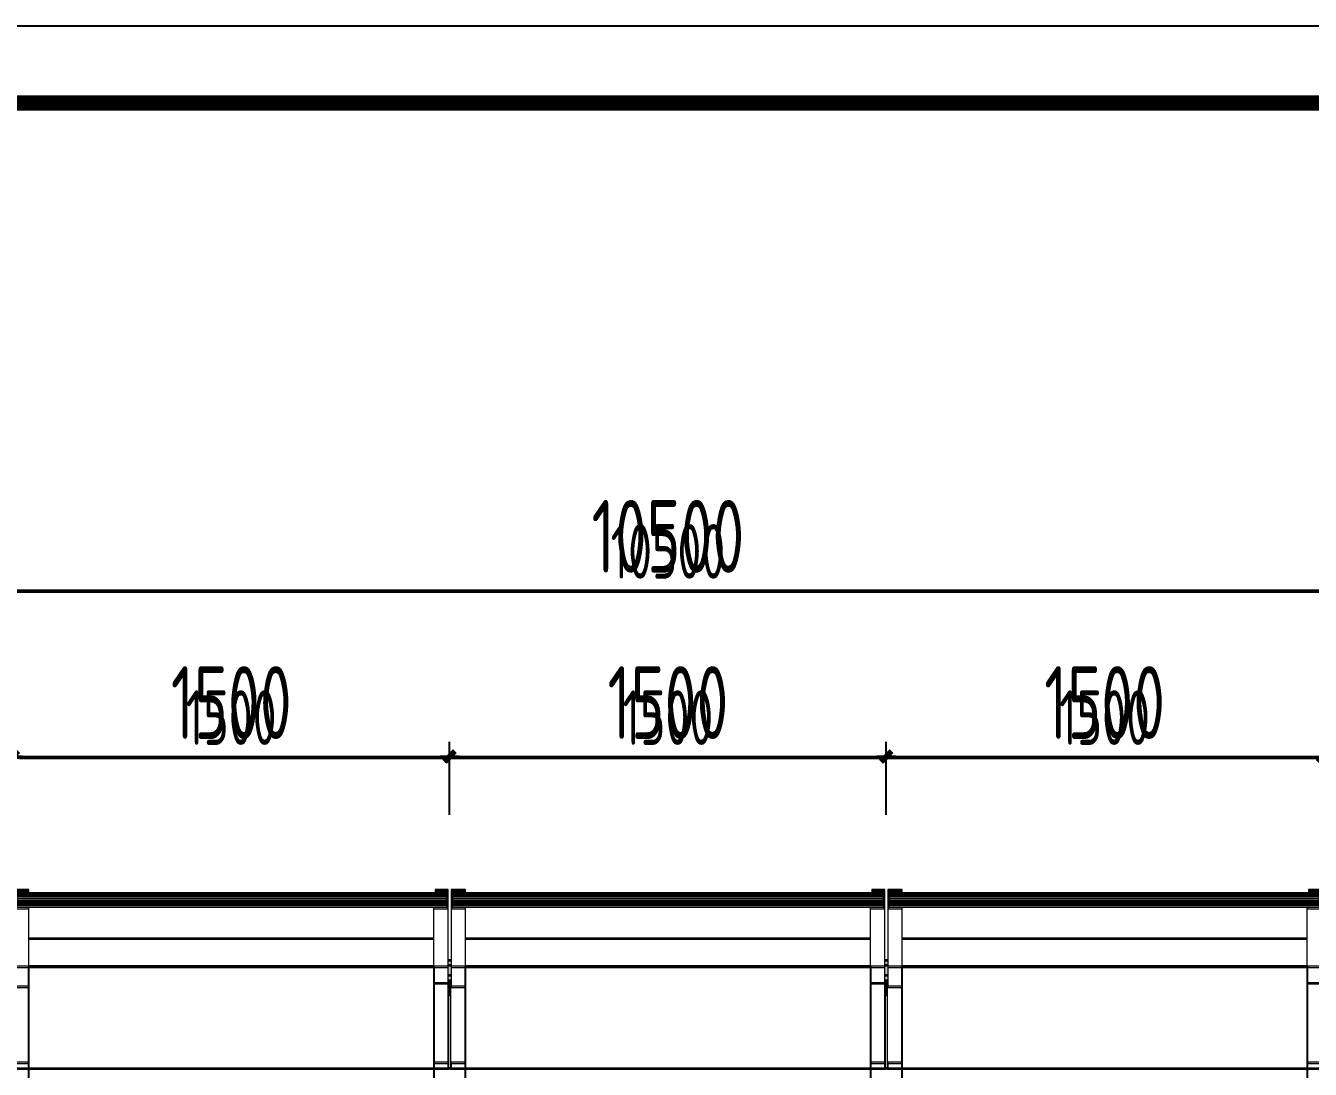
# Model space of a CAD drawing. Header units: millimetres. Extents: x -42850 to 60853, y 3819 to 26094.
# Drawn here: x 16818 to 21231, y 22511 to 26094 of the extents above; entities that cross this region are included whole.
import ezdxf

# ---------------------------------------------------------------- set-up
doc = ezdxf.new("R2010")
doc.units = ezdxf.units.MM
doc.header["$LTSCALE"] = 200
doc.layers.add('A-01F（室内大堂部分防火隔断改墙体）$0$$0$LINES - NORMAL - 0_15pt', color=3, linetype='Continuous', lineweight=20)
doc.layers.add('A-01F（室内大堂部分防火隔断改墙体）$0$$1$LINES - CUT - 0_50pt', color=5, linetype='Continuous', lineweight=50)
for name, color, linetype in [('A-DIM--土建尺寸', 44, 'Continuous'), ('A-WINDOW-窗', 12, 'Continuous'), ('FF-HIGH-CABINET 2-固定家具(不落地、到顶)', 30, 'Continuous'), ('TK', 4, 'Continuous'), ('全灰平面', 250, 'Continuous')]:
    doc.layers.add(name, color=color, linetype=linetype)
doc.styles.add('CCD-DIM', font='archs.shx', dxfattribs={"width": 0.75})
doc.dimstyles.new('CCD_DIM_100', dxfattribs={"dimscale": 100, "dimtxt": 2.5, "dimasz": 0.3, "dimexe": 0.5, "dimexo": 1.5, "dimgap": 0.6, "dimtad": 1, "dimdec": 0, "dimrnd": 5, "dimzin": 12, "dimdsep": 46, "dimtxsty": 'CCD-DIM', "dimblk": 'CCD_Dimension_Tick', "dimcen": 0.125, "dimclrd": 44, "dimclre": 44, "dimclrt": 50, "dimadec": 0, "dimazin": 0, "dimtfac": 1, "dimtdec": 0, "dimtix": 1, "dimtmove": 1, "dimatfit": 3, "dimldrblk": 'CCD_Leader_Dot', "dimfxl": 2, "dimfxlon": 1, "dimtvp": 1, "dimtolj": 1, "dimtzin": 0, "dimarcsym": 0})

# ---------------------------------------------------------------- blocks, each defined once
blk = doc.blocks.new('bhgfdghdfgherger')
at = {"color": 1, "linetype": 'ByBlock'}
blk.add_lwpolyline([(4608.344, -993.674), (4608.344, -696.674), (5028.344, -696.674), (5028.344, -993.674)], close=True, dxfattribs=at)
at = {"layer": 'TK', "color": 8, "const_width": 0.707}
blk.add_lwpolyline([(5025.503, -882.894), (5025.501, -700.209), (4611.172, -700.209), (4611.172, -990.079), (5025.501, -990.079), (5025.503, -882.894)], dxfattribs=at)
blk = doc.blocks.new('A-01F（室内大堂部分防火隔断改墙体）$0$$0$08 - GROUND CURTAIN SHADOW BOX - DOUBLE HEIGHT - 08-CURTAIN SHADOW BOX DOUBLEHEIGHT TYP-V93-GROUND FLOOR  PLAN_MNCHGCOLOR')
at = {"linetype": 'ByBlock', "lineweight": -2}
blk.add_hatch(color=0, dxfattribs=at).paths.add_polyline_path([(1505, -297.8), (1505, -227.8), (1495, -227.8), (1495, -297.8)])
at = {"color": 0, "linetype": 'ByBlock', "lineweight": -2, "ltscale": 100}
for p, q in [((55, 12.1), (5, 12.1)), ((5, 12.1), (5, 10)), ((45, 10), (5, 10)), ((5, 10), (5, 7)), ((5, 7), (45, 7)), ((45, 7), (5, 7)), ((5, 7), (5, 0)), ((8, 0), (5, 0)), ((5, 0), (5, -250)), ((8, -50), (8, 0)), ((8, 0), (10, 0)), ((1490, 0), (10, 0)), ((10, 0), (10, -8)), ((45, 7), (45, 10)), ((45, 9.1), (55, 9.1)), ((53, 9.1), (45, 9.1)), ((45, 0), (45, 7)), ((45, 2.1), (1455, 2.1)), ((53, 2.1), (53, 9.1)), ((55, 9.1), (55, 12.1)), ((1495, 12.1), (1450, 12.1)), ((1450, 12.1), (1450, 9.1)), ((1450, 9.1), (1455, 9.1)), ((1455, 9.1), (1450, 9.1)), ((1450, 9.1), (1450, 2.1)), ((1495, 10), (1455, 10)), ((1455, 10), (1455, 7)), ((1455, 7), (1495, 7)), ((1495, 7), (1455, 7)), ((1455, 7), (1455, 0)), ((1490, -8), (1490, 0)), ((1490, 0), (1492, 0)), ((1495, 0), (1492, 0)), ((1492, 0), (1492, -50)), ((1495, 10), (1495, 12.1)), ((1495, 7), (1495, 10)), ((1495, 0), (1495, 7)), ((1495, -250), (1495, 0)), ((10, -38), (8, -38)), ((10, -8), (1490, -8)), ((10, -20), (10, -8)), ((1490, -20), (10, -20)), ((10, -20), (10, -28)), ((10, -28), (1490, -28)), ((10, -30), (10, -28)), ((1490, -30), (10, -30)), ((10, -30), (10, -38)), ((10, -38), (1490, -38)), ((10, -44.5), (10, -38)), ((1490, -8), (1490, -20)), ((1490, -28), (1490, -20)), ((1490, -28), (1490, -30)), ((1490, -38), (1490, -30)), ((1492, -38), (1490, -38)), ((1490, -38), (1490, -44.5)), ((1492, -44.5), (8, -44.5)), ((55, -50), (8, -50)), ((55, -250), (55, -50)), ((1492, -50), (1445, -50)), ((1445, -50), (1445, -250)), ((55, -153.4), (1445, -153.4)), ((5, -250), (55, -250)), ((5, -250), (5, -320)), ((55, -250), (1445, -250)), ((1445, -250), (1495, -250)), ((1495, -227.8), (1505, -227.8)), ((1505, -246.2), (1495, -246.2)), ((1495, -308), (1495, -250)), ((0, -308), (0, -300)), ((0, -300), (5, -300)), ((0, -320), (0, -308)), ((0, -308), (5, -308)), ((1495, -308), (1445, -308)), ((1445, -308), (1445, -580)), ((1495, -279.5), (1505, -279.5)), ((1495, -297.8), (1505, -297.8)), ((1495, -300), (1500, -300)), ((1495, -580), (1495, -308)), ((1495, -308), (1500, -308)), ((1500, -300), (1500, -308)), ((1500, -308), (1500, -320)), ((0, -328), (0, -320)), ((0, -320), (3, -320)), ((0, -330), (0, -328)), ((0, -328), (3, -328)), ((0, -338), (0, -330)), ((0, -330), (3, -330)), ((0, -346.6), (0, -338)), ((0, -338), (3, -338)), ((0, -346.6), (3, -346.6)), ((55, -320), (3, -320)), ((3, -320), (3, -580)), ((55, -580), (55, -320)), ((1495, -320), (1500, -320)), ((1495, -328), (1500, -328)), ((1495, -330), (1500, -330)), ((1497, -338), (1495, -338)), ((1497, -338), (1500, -338)), ((1497, -600), (1497, -338)), ((1497, -346.6), (1500, -346.6)), ((1500, -320), (1500, -328)), ((1500, -328), (1500, -330)), ((1500, -330), (1500, -338)), ((1500, -338), (1500, -346.6)), ((3, -580), (55, -580)), ((3, -580), (3, -600)), ((3, -600), (5, -600)), ((5, -580), (5, -600)), ((5, -600), (1495, -600)), ((1445, -580), (1495, -580)), ((1495, -600), (1495, -580)), ((1495, -600), (1497, -600))]:
    blk.add_line(p, q, dxfattribs=at)
blk = doc.blocks.new('CCD_Dimension_Tick')
at = {"color": 0, "linetype": 'ByBlock', "lineweight": -2}
for p, q in [((-1.09, 0), (0, 0)), ((0, 0), (1.09, 0))]:
    blk.add_line(p, q, dxfattribs=at)
at = {"color": 0, "linetype": 'Continuous', "lineweight": -2, "const_width": 0.608}
blk.add_lwpolyline([(-0.61, -0.61), (0.61, 0.61)], dxfattribs=at)
blk = doc.blocks.new('*D130')
at = {"layer": 'DEFPOINTS', "color": 0, "ltscale": 100, "transparency": 16777216}
for p in [(1401398.6, -71657.3), (1390898.6, -72707.2), (1401398.6, -72707.1)]:
    blk.add_point(p, dxfattribs=at)
at = {"layer": '全灰平面', "color": 250, "lineweight": -2, "ltscale": 100, "transparency": 16777216}
for p, q in [((1390898.6, -71857.3), (1390898.6, -71607.3)), ((1401398.6, -71857.3), (1401398.6, -71607.3)), ((1390928.6, -71657.3), (1401368.6, -71657.3))]:
    blk.add_line(p, q, dxfattribs=at)
at = {"layer": '全灰平面', "color": 250, "lineweight": -2, "ltscale": 100, "transparency": 16777216, "xscale": 30, "yscale": 30, "zscale": 30, "rotation": 180}
blk.add_blockref('CCD_Dimension_Tick', (1390898.6, -71657.3), dxfattribs=at)
at = {"layer": '全灰平面', "color": 250, "lineweight": -2, "ltscale": 100, "transparency": 16777216, "xscale": 30, "yscale": 30, "zscale": 30}
blk.add_blockref('CCD_Dimension_Tick', (1401398.6, -71657.3), dxfattribs=at)
at = {"layer": '全灰平面', "color": 250, "ltscale": 100, "transparency": 16777216, "insert": (1396148.6, -71472.3), "char_height": 250, "attachment_point": 5, "style": 'CCD-DIM'}
blk.add_mtext('\\A1;10500', dxfattribs=at)
blk = doc.blocks.new('CCD_Leader_Dot')
at = {"color": 0, "linetype": 'ByBlock'}
blk.add_line((-5, 0), (-10, 0), dxfattribs=at)
at = {"color": 0, "linetype": 'ByBlock', "const_width": 5}
blk.add_lwpolyline([(-2.5, 0, 1), (2.5, 0, 1)], format="xyb", close=True, dxfattribs=at)
blk = doc.blocks.new('*D155')
at = {"layer": 'DEFPOINTS', "color": 0, "linetype": 'ByBlock', "ltscale": 100, "transparency": 16777216}
for p in [(1395398.6, -72228.2), (1393898.6, -73017.1), (1395398.6, -73005.1)]:
    blk.add_point(p, dxfattribs=at)
at = {"layer": '全灰平面', "color": 250, "linetype": 'ByBlock', "lineweight": -2, "ltscale": 100, "transparency": 16777216}
for p, q in [((1393898.6, -72428.2), (1393898.6, -72178.2)), ((1395398.6, -72428.2), (1395398.6, -72178.2)), ((1393928.6, -72228.2), (1395368.6, -72228.2))]:
    blk.add_line(p, q, dxfattribs=at)
at = {"layer": '全灰平面', "color": 250, "linetype": 'ByBlock', "lineweight": -2, "ltscale": 100, "transparency": 16777216, "xscale": 30, "yscale": 30, "zscale": 30, "rotation": 180}
blk.add_blockref('CCD_Dimension_Tick', (1393898.6, -72228.2), dxfattribs=at)
at = {"layer": '全灰平面', "color": 250, "linetype": 'ByBlock', "lineweight": -2, "ltscale": 100, "transparency": 16777216, "xscale": 30, "yscale": 30, "zscale": 30}
blk.add_blockref('CCD_Dimension_Tick', (1395398.6, -72228.2), dxfattribs=at)
at = {"layer": '全灰平面', "color": 250, "linetype": 'ByBlock', "ltscale": 100, "transparency": 16777216, "insert": (1394648.6, -72043.2), "char_height": 250, "attachment_point": 5, "style": 'CCD-DIM'}
blk.add_mtext('\\A1;1500', dxfattribs=at)
blk = doc.blocks.new('*D156')
at = {"layer": 'DEFPOINTS', "color": 0, "linetype": 'ByBlock', "ltscale": 100, "transparency": 16777216}
for p in [(1396898.6, -72228.2), (1395398.6, -73005.1), (1396898.6, -73005.1)]:
    blk.add_point(p, dxfattribs=at)
at = {"layer": '全灰平面', "color": 250, "linetype": 'ByBlock', "lineweight": -2, "ltscale": 100, "transparency": 16777216}
for p, q in [((1395398.6, -72428.2), (1395398.6, -72178.2)), ((1396898.6, -72428.2), (1396898.6, -72178.2)), ((1395428.6, -72228.2), (1396868.6, -72228.2))]:
    blk.add_line(p, q, dxfattribs=at)
at = {"layer": '全灰平面', "color": 250, "linetype": 'ByBlock', "lineweight": -2, "ltscale": 100, "transparency": 16777216, "xscale": 30, "yscale": 30, "zscale": 30, "rotation": 180}
blk.add_blockref('CCD_Dimension_Tick', (1395398.6, -72228.2), dxfattribs=at)
at = {"layer": '全灰平面', "color": 250, "linetype": 'ByBlock', "lineweight": -2, "ltscale": 100, "transparency": 16777216, "xscale": 30, "yscale": 30, "zscale": 30}
blk.add_blockref('CCD_Dimension_Tick', (1396898.6, -72228.2), dxfattribs=at)
at = {"layer": '全灰平面', "color": 250, "linetype": 'ByBlock', "ltscale": 100, "transparency": 16777216, "insert": (1396148.6, -72043.2), "char_height": 250, "attachment_point": 5, "style": 'CCD-DIM'}
blk.add_mtext('\\A1;1500', dxfattribs=at)
blk = doc.blocks.new('*D157')
at = {"layer": 'DEFPOINTS', "color": 0, "linetype": 'ByBlock', "ltscale": 100, "transparency": 16777216}
for p in [(1398398.6, -72228.2), (1396898.6, -73005.1), (1398398.6, -73005.1)]:
    blk.add_point(p, dxfattribs=at)
at = {"layer": '全灰平面', "color": 250, "linetype": 'ByBlock', "lineweight": -2, "ltscale": 100, "transparency": 16777216}
for p, q in [((1396898.6, -72428.2), (1396898.6, -72178.2)), ((1398398.6, -72428.2), (1398398.6, -72178.2)), ((1396928.6, -72228.2), (1398368.6, -72228.2))]:
    blk.add_line(p, q, dxfattribs=at)
at = {"layer": '全灰平面', "color": 250, "linetype": 'ByBlock', "lineweight": -2, "ltscale": 100, "transparency": 16777216, "xscale": 30, "yscale": 30, "zscale": 30, "rotation": 180}
blk.add_blockref('CCD_Dimension_Tick', (1396898.6, -72228.2), dxfattribs=at)
at = {"layer": '全灰平面', "color": 250, "linetype": 'ByBlock', "lineweight": -2, "ltscale": 100, "transparency": 16777216, "xscale": 30, "yscale": 30, "zscale": 30}
blk.add_blockref('CCD_Dimension_Tick', (1398398.6, -72228.2), dxfattribs=at)
at = {"layer": '全灰平面', "color": 250, "linetype": 'ByBlock', "ltscale": 100, "transparency": 16777216, "insert": (1397648.6, -72043.2), "char_height": 250, "attachment_point": 5, "style": 'CCD-DIM'}
blk.add_mtext('\\A1;1500', dxfattribs=at)
blk = doc.blocks.new('*D196')
at = {"layer": 'A-DIM--土建尺寸', "color": 44, "linetype": 'ByBlock', "lineweight": -2, "ltscale": 100, "transparency": 16777216}
for p, q in [((12774.8, 80683.4), (12774.8, 80870.9)), ((14274.8, 80683.4), (14274.8, 80870.9)), ((12797.3, 80833.4), (14252.3, 80833.4))]:
    blk.add_line(p, q, dxfattribs=at)
at = {"layer": 'DEFPOINTS', "color": 0, "linetype": 'ByBlock', "ltscale": 100, "transparency": 16777216}
for p in [(14274.8, 80833.4), (12774.8, 80056.5), (14274.8, 80056.5)]:
    blk.add_point(p, dxfattribs=at)
at = {"layer": 'A-DIM--土建尺寸', "color": 44, "linetype": 'ByBlock', "lineweight": -2, "ltscale": 100, "transparency": 16777216, "xscale": 22.5, "yscale": 22.5, "zscale": 22.5, "rotation": 180}
blk.add_blockref('CCD_Dimension_Tick', (12774.8, 80833.4), dxfattribs=at)
at = {"layer": 'A-DIM--土建尺寸', "color": 44, "linetype": 'ByBlock', "lineweight": -2, "ltscale": 100, "transparency": 16777216, "xscale": 22.5, "yscale": 22.5, "zscale": 22.5}
blk.add_blockref('CCD_Dimension_Tick', (14274.8, 80833.4), dxfattribs=at)
at = {"layer": 'A-DIM--土建尺寸', "color": 50, "linetype": 'ByBlock', "ltscale": 100, "transparency": 16777216, "insert": (13524.8, 80972.2), "char_height": 187.5, "attachment_point": 5, "style": 'CCD-DIM'}
blk.add_mtext('\\A1;1500', dxfattribs=at)
blk = doc.blocks.new('*D197')
at = {"layer": 'A-DIM--土建尺寸', "color": 44, "linetype": 'ByBlock', "lineweight": -2, "ltscale": 100, "transparency": 16777216}
for p, q in [((11274.8, 80683.4), (11274.8, 80870.9)), ((12774.8, 80683.4), (12774.8, 80870.9)), ((11297.3, 80833.4), (12752.3, 80833.4))]:
    blk.add_line(p, q, dxfattribs=at)
at = {"layer": 'DEFPOINTS', "color": 0, "linetype": 'ByBlock', "ltscale": 100, "transparency": 16777216}
for p in [(12774.8, 80833.4), (11274.8, 80056.5), (12774.8, 80056.5)]:
    blk.add_point(p, dxfattribs=at)
at = {"layer": 'A-DIM--土建尺寸', "color": 44, "linetype": 'ByBlock', "lineweight": -2, "ltscale": 100, "transparency": 16777216, "xscale": 22.5, "yscale": 22.5, "zscale": 22.5, "rotation": 180}
blk.add_blockref('CCD_Dimension_Tick', (11274.8, 80833.4), dxfattribs=at)
at = {"layer": 'A-DIM--土建尺寸', "color": 44, "linetype": 'ByBlock', "lineweight": -2, "ltscale": 100, "transparency": 16777216, "xscale": 22.5, "yscale": 22.5, "zscale": 22.5}
blk.add_blockref('CCD_Dimension_Tick', (12774.8, 80833.4), dxfattribs=at)
at = {"layer": 'A-DIM--土建尺寸', "color": 50, "linetype": 'ByBlock', "ltscale": 100, "transparency": 16777216, "insert": (12024.8, 80972.2), "char_height": 187.5, "attachment_point": 5, "style": 'CCD-DIM'}
blk.add_mtext('\\A1;1500', dxfattribs=at)
blk = doc.blocks.new('*D198')
at = {"layer": 'A-DIM--土建尺寸', "color": 44, "linetype": 'ByBlock', "lineweight": -2, "ltscale": 100, "transparency": 16777216}
for p, q in [((9774.8, 80683.4), (9774.8, 80870.9)), ((11274.8, 80683.4), (11274.8, 80870.9)), ((9797.3, 80833.4), (11252.3, 80833.4))]:
    blk.add_line(p, q, dxfattribs=at)
at = {"layer": 'DEFPOINTS', "color": 0, "linetype": 'ByBlock', "ltscale": 100, "transparency": 16777216}
for p in [(11274.8, 80833.4), (11274.8, 80056.5), (9774.8, 80044.5)]:
    blk.add_point(p, dxfattribs=at)
at = {"layer": 'A-DIM--土建尺寸', "color": 44, "linetype": 'ByBlock', "lineweight": -2, "ltscale": 100, "transparency": 16777216, "xscale": 22.5, "yscale": 22.5, "zscale": 22.5, "rotation": 180}
blk.add_blockref('CCD_Dimension_Tick', (9774.8, 80833.4), dxfattribs=at)
at = {"layer": 'A-DIM--土建尺寸', "color": 44, "linetype": 'ByBlock', "lineweight": -2, "ltscale": 100, "transparency": 16777216, "xscale": 22.5, "yscale": 22.5, "zscale": 22.5}
blk.add_blockref('CCD_Dimension_Tick', (11274.8, 80833.4), dxfattribs=at)
at = {"layer": 'A-DIM--土建尺寸', "color": 50, "linetype": 'ByBlock', "ltscale": 100, "transparency": 16777216, "insert": (10524.8, 80972.2), "char_height": 187.5, "attachment_point": 5, "style": 'CCD-DIM'}
blk.add_mtext('\\A1;1500', dxfattribs=at)
blk = doc.blocks.new('*D193')
at = {"layer": 'A-DIM--土建尺寸', "color": 44, "lineweight": -2, "ltscale": 100, "transparency": 16777216}
for p, q in [((6774.8, 81254.4), (6774.8, 81441.9)), ((17274.7, 81254.4), (17274.7, 81441.9)), ((6797.3, 81404.4), (17252.2, 81404.4))]:
    blk.add_line(p, q, dxfattribs=at)
at = {"layer": 'DEFPOINTS', "color": 0, "ltscale": 100, "transparency": 16777216}
for p in [(17274.7, 81404.4), (6774.8, 80354.5), (17274.7, 80354.5)]:
    blk.add_point(p, dxfattribs=at)
at = {"layer": 'A-DIM--土建尺寸', "color": 44, "lineweight": -2, "ltscale": 100, "transparency": 16777216, "xscale": 22.5, "yscale": 22.5, "zscale": 22.5, "rotation": 180}
blk.add_blockref('CCD_Dimension_Tick', (6774.8, 81404.4), dxfattribs=at)
at = {"layer": 'A-DIM--土建尺寸', "color": 44, "lineweight": -2, "ltscale": 100, "transparency": 16777216, "xscale": 22.5, "yscale": 22.5, "zscale": 22.5}
blk.add_blockref('CCD_Dimension_Tick', (17274.7, 81404.4), dxfattribs=at)
at = {"layer": 'A-DIM--土建尺寸', "color": 50, "ltscale": 100, "transparency": 16777216, "insert": (12024.8, 81543.1), "char_height": 187.5, "attachment_point": 5, "style": 'CCD-DIM'}
blk.add_mtext('\\A1;10500', dxfattribs=at)
blk = doc.blocks.new('A-01F（室内大堂部分防火隔断改墙体）$0$$0$08 - Ground Curtain Shadow Box - Double Height - 08-Curtain Shadow Box DoubleHeight TYP-V93-GROUND FLOOR  PLAN')
at = {"layer": 'A-01F（室内大堂部分防火隔断改墙体）$0$$0$LINES - NORMAL - 0_15pt', "lineweight": 13}
blk.add_hatch(color=0, dxfattribs=at).paths.add_polyline_path([(1505, -297.8), (1505, -227.8), (1495, -227.8), (1495, -297.8)])
at = {"layer": 'A-01F（室内大堂部分防火隔断改墙体）$0$$0$LINES - NORMAL - 0_15pt', "color": 0, "lineweight": 13}
for p, q in [((55, 12.1), (5, 12.1)), ((5, 12.1), (5, 10)), ((45, 10), (5, 10)), ((5, 10), (5, 7)), ((5, 7), (45, 7)), ((45, 7), (5, 7)), ((5, 7), (5, 0)), ((8, 0), (10, 0)), ((45, 7), (45, 10)), ((45, 9.1), (55, 9.1)), ((53, 9.1), (45, 9.1)), ((45, 0), (45, 7)), ((45, 2.1), (1455, 2.1)), ((53, 2.1), (53, 9.1)), ((55, 9.1), (55, 12.1)), ((1495, 12.1), (1450, 12.1)), ((1450, 12.1), (1450, 9.1)), ((1450, 9.1), (1455, 9.1)), ((1455, 9.1), (1450, 9.1)), ((1450, 9.1), (1450, 2.1)), ((1495, 10), (1455, 10)), ((1455, 10), (1455, 7)), ((1455, 7), (1495, 7)), ((1495, 7), (1455, 7)), ((1455, 7), (1455, 0)), ((1490, 0), (1492, 0)), ((1495, 10), (1495, 12.1)), ((1495, 7), (1495, 10)), ((1495, 0), (1495, 7)), ((10, -38), (8, -38)), ((10, -20), (10, -8)), ((10, -30), (10, -28)), ((10, -44.5), (10, -38)), ((1490, -8), (1490, -20)), ((1490, -28), (1490, -30)), ((1492, -38), (1490, -38)), ((1490, -38), (1490, -44.5)), ((1492, -44.5), (8, -44.5)), ((55, -153.4), (1445, -153.4)), ((5, -250), (5, -320)), ((55, -250), (1445, -250)), ((1495, -227.8), (1505, -227.8)), ((1505, -246.2), (1495, -246.2)), ((1495, -308), (1495, -250)), ((0, -308), (0, -300)), ((0, -300), (5, -300)), ((0, -320), (0, -308)), ((0, -308), (5, -308)), ((1495, -279.5), (1505, -279.5)), ((1495, -297.8), (1505, -297.8)), ((1495, -300), (1500, -300)), ((1495, -308), (1500, -308)), ((1500, -300), (1500, -308)), ((1500, -308), (1500, -320)), ((0, -328), (0, -320)), ((0, -320), (3, -320)), ((0, -330), (0, -328)), ((0, -328), (3, -328)), ((0, -338), (0, -330)), ((0, -330), (3, -330)), ((0, -346.6), (0, -338)), ((0, -338), (3, -338)), ((0, -346.6), (3, -346.6)), ((1495, -320), (1500, -320)), ((1495, -328), (1500, -328)), ((1495, -330), (1500, -330)), ((1497, -338), (1495, -338)), ((1497, -338), (1500, -338)), ((1497, -600), (1497, -338)), ((1497, -346.6), (1500, -346.6)), ((1500, -320), (1500, -328)), ((1500, -328), (1500, -330)), ((1500, -330), (1500, -338)), ((1500, -338), (1500, -346.6)), ((3, -580), (3, -600)), ((3, -600), (5, -600)), ((5, -580), (5, -600)), ((5, -600), (1495, -600)), ((1495, -600), (1495, -580)), ((1495, -600), (1497, -600))]:
    blk.add_line(p, q, dxfattribs=at)
at = {"layer": 'A-01F（室内大堂部分防火隔断改墙体）$0$$1$LINES - CUT - 0_50pt', "color": 0, "lineweight": 20}
for p, q in [((8, 0), (5, 0)), ((5, 0), (5, -250)), ((8, -50), (8, 0)), ((1490, 0), (10, 0)), ((10, 0), (10, -8)), ((1490, -8), (1490, 0)), ((1495, 0), (1492, 0)), ((1492, 0), (1492, -50)), ((1495, -250), (1495, 0)), ((10, -8), (1490, -8)), ((1490, -20), (10, -20)), ((10, -20), (10, -28)), ((10, -28), (1490, -28)), ((1490, -30), (10, -30)), ((10, -30), (10, -38)), ((10, -38), (1490, -38)), ((1490, -28), (1490, -20)), ((1490, -38), (1490, -30)), ((55, -50), (8, -50)), ((55, -250), (55, -50)), ((1492, -50), (1445, -50)), ((1445, -50), (1445, -250)), ((5, -250), (55, -250)), ((1445, -250), (1495, -250)), ((1495, -308), (1445, -308)), ((1445, -308), (1445, -580)), ((1495, -580), (1495, -308)), ((55, -320), (3, -320)), ((3, -320), (3, -580)), ((55, -580), (55, -320)), ((3, -580), (55, -580)), ((1445, -580), (1495, -580))]:
    blk.add_line(p, q, dxfattribs=at)
blk = doc.blocks.new('fewgwgwg')
at = {"layer": '全灰平面', "color": 250, "lineweight": 9}
for p, q in [((1395401.6, -73297.1), (1395395.6, -73297.1)), ((1396901.6, -73297.1), (1396895.6, -73297.1))]:
    blk.add_line(p, q, dxfattribs=at)
at = {"layer": '全灰平面', "color": 250, "ltscale": 100}
for points in [[(1393953.6, -72947.1), (1395344.3, -72947.1), (1395344.3, -73347.1, -0.414214), (1395294.3, -73397.1), (1394003.6, -73397.1, -0.414214), (1393953.6, -73347.1)], [(1395453.6, -72947.1), (1396844.3, -72947.1), (1396844.3, -73347.1, -0.414214), (1396794.3, -73397.1), (1395503.6, -73397.1, -0.414214), (1395453.6, -73347.1)], [(1396953.6, -72947.1), (1398344.3, -72947.1), (1398344.3, -73347.1, -0.414214), (1398294.3, -73397.1), (1397003.6, -73397.1, -0.414214), (1396953.6, -73347.1)]]:
    blk.add_lwpolyline(points, format="xyb", close=True, dxfattribs=at)
at = {"layer": '全灰平面', "color": 250, "lineweight": 13}
for p in [(1393898.6, -72697.1), (1395398.6, -72697.1), (1396898.6, -72697.1)]:
    blk.add_blockref('A-01F（室内大堂部分防火隔断改墙体）$0$$0$08 - GROUND CURTAIN SHADOW BOX - DOUBLE HEIGHT - 08-CURTAIN SHADOW BOX DOUBLEHEIGHT TYP-V93-GROUND FLOOR  PLAN_MNCHGCOLOR', p, dxfattribs=at)
at = {"layer": '全灰平面', "color": 250, "ltscale": 100}
dim = blk.add_linear_dim(base=(1401398.6, -71657.3), p1=(1390898.6, -72707.2), p2=(1401398.6, -72707.1), dimstyle='CCD_DIM_100', override={"dimclrd": 250, "dimclre": 250, "dimclrt": 250}, dxfattribs=at)
dim.commit()
dim.dimension.update_dxf_attribs({"geometry": '*D130', "text_midpoint": (1396148.6, -71472.3)})
at = {"layer": '全灰平面', "color": 250, "linetype": 'ByBlock', "ltscale": 100}
for base, p1, p2, picture, middle in [((1395398.6, -72228.2), (1393898.6, -73017.1), (1395398.6, -73005.1), '*D155', (1394648.6, -72043.2)), ((1396898.6, -72228.2), (1395398.6, -73005.1), (1396898.6, -73005.1), '*D156', (1396148.6, -72043.2)), ((1398398.6, -72228.2), (1396898.6, -73005.1), (1398398.6, -73005.1), '*D157', (1397648.6, -72043.2))]:
    dim = blk.add_linear_dim(base=base, p1=p1, p2=p2, dimstyle='CCD_DIM_100', override={"dimclrd": 250, "dimclre": 250, "dimclrt": 250}, dxfattribs=at)
    dim.commit()
    dim.dimension.update_dxf_attribs({"geometry": picture, "text_midpoint": middle})
blk = doc.blocks.new('HesiBlk_20260924172335122')
at = {"layer": 'A-01F（室内大堂部分防火隔断改墙体）$0$$0$LINES - NORMAL - 0_15pt', "lineweight": 9}
for p, q in [((11277.762, 79764.512), (11271.762, 79764.512)), ((12777.762, 79764.512), (12771.762, 79764.512))]:
    blk.add_line(p, q, dxfattribs=at)
at = {"layer": 'A-WINDOW-窗', "lineweight": 13}
for p in [(9774.762, 80364.512), (11274.762, 80364.512), (12774.762, 80364.512)]:
    blk.add_blockref('A-01F（室内大堂部分防火隔断改墙体）$0$$0$08 - Ground Curtain Shadow Box - Double Height - 08-Curtain Shadow Box DoubleHeight TYP-V93-GROUND FLOOR  PLAN', p, dxfattribs=at)
at = {"layer": '全灰平面', "linetype": 'ByBlock'}
blk.add_blockref('fewgwgwg', (-1384123.852, 153066.943), dxfattribs=at)
at = {"layer": 'A-DIM--土建尺寸', "color": 4, "ltscale": 100}
dim = blk.add_linear_dim(base=(17274.746, 81404.391), p1=(6774.762, 80354.505), p2=(17274.746, 80354.512), dimstyle='CCD_DIM_100', override={"dimscale": 75}, dxfattribs=at)
dim.commit()
dim.dimension.update_dxf_attribs({"geometry": '*D193', "text_midpoint": (12024.754, 81543.141)})
at = {"layer": 'A-DIM--土建尺寸', "linetype": 'ByBlock', "ltscale": 100}
for base, p1, p2, picture, middle in [((11274.762, 80833.427), (9774.762, 80044.512), (11274.762, 80056.512), '*D198', (10524.762, 80972.177)), ((12774.762, 80833.427), (11274.762, 80056.512), (12774.762, 80056.512), '*D197', (12024.762, 80972.177)), ((14274.762, 80833.427), (12774.762, 80056.512), (14274.762, 80056.512), '*D196', (13524.762, 80972.177))]:
    dim = blk.add_linear_dim(base=base, p1=p1, p2=p2, dimstyle='CCD_DIM_100', override={"dimscale": 75}, dxfattribs=at)
    dim.commit()
    dim.dimension.update_dxf_attribs({"geometry": picture, "text_midpoint": middle})

msp = doc.modelspace()

# ---------------------------------------------------------------- block references
msp.add_blockref('HesiBlk_20260924172335122', (6999.4, -57253.6))
at = {"layer": 'FF-HIGH-CABINET 2-固定家具(不落地、到顶)', "color": 30, "xscale": 75, "yscale": 75, "zscale": 75}
msp.add_blockref('bhgfdghdfgherger', (-341683.9, 78345), dxfattribs=at)

doc.saveas('drawing.dxf')
